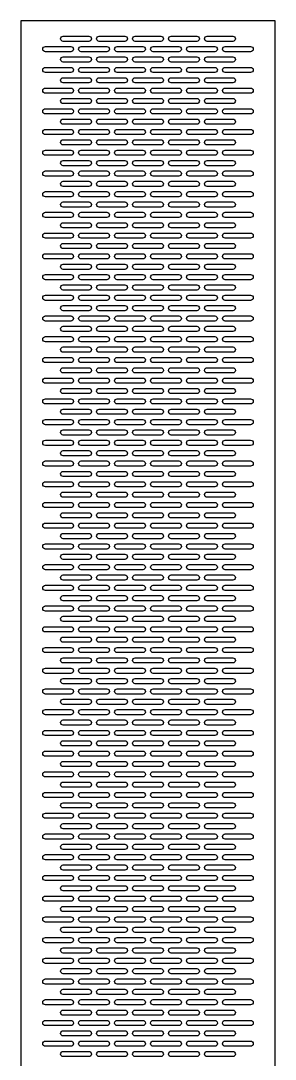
# Model space of a CAD drawing. Header units: inches. Extents: x -2.9 to 0, y 0 to 23.6.
# Drawn here: x -2.9 to 0, y 11.72 to 23.56 of the extents above; entities that cross this region are included whole.
import ezdxf

# ---------------------------------------------------------------- set-up
doc = ezdxf.new("R2010")
doc.units = ezdxf.units.IN
doc.header["$MEASUREMENT"] = 0

msp = doc.modelspace()

# ---------------------------------------------------------------- linework, layer by layer
msp.add_lwpolyline([(-2.9, 0), (0, 0), (0, 23.562), (-2.9, 23.562)], close=True)
for points in [[(-2.416, 23.327, -1), (-2.416, 23.386), (-2.124, 23.386, -1), (-2.124, 23.327)], [(-2.006, 23.327, -1), (-2.006, 23.386), (-1.714, 23.386, -1), (-1.714, 23.327)], [(-1.304, 23.386, -1), (-1.304, 23.327), (-1.596, 23.327, -1), (-1.596, 23.386)], [(-0.894, 23.386, -1), (-0.894, 23.327), (-1.186, 23.327, -1), (-1.186, 23.386)], [(-0.776, 23.327, -1), (-0.776, 23.386), (-0.484, 23.386, -1), (-0.484, 23.327)], [(-2.62, 23.209, -1), (-2.62, 23.268), (-2.329, 23.268, -1), (-2.329, 23.209)], [(-2.211, 23.209, -1), (-2.211, 23.268), (-1.919, 23.268, -1), (-1.919, 23.209)], [(-1.509, 23.268, -1), (-1.509, 23.209), (-1.801, 23.209, -1), (-1.801, 23.268)], [(-1.391, 23.209, -1), (-1.391, 23.268), (-1.099, 23.268, -1), (-1.099, 23.209)], [(-0.689, 23.268, -1), (-0.689, 23.209), (-0.981, 23.209, -1), (-0.981, 23.268)], [(-0.571, 23.209, -1), (-0.571, 23.268), (-0.28, 23.268, -1), (-0.28, 23.209)], [(-2.416, 23.091, -1), (-2.416, 23.15), (-2.124, 23.15, -1), (-2.124, 23.091)], [(-2.006, 23.091, -1), (-2.006, 23.15), (-1.714, 23.15, -1), (-1.714, 23.091)], [(-1.304, 23.15, -1), (-1.304, 23.091), (-1.596, 23.091, -1), (-1.596, 23.15)], [(-0.894, 23.15, -1), (-0.894, 23.091), (-1.186, 23.091, -1), (-1.186, 23.15)], [(-0.776, 23.091, -1), (-0.776, 23.15), (-0.484, 23.15, -1), (-0.484, 23.091)], [(-2.62, 22.972, -1), (-2.62, 23.031), (-2.329, 23.031, -1), (-2.329, 22.972)], [(-2.211, 22.972, -1), (-2.211, 23.031), (-1.919, 23.031, -1), (-1.919, 22.972)], [(-1.509, 23.031, -1), (-1.509, 22.972), (-1.801, 22.972, -1), (-1.801, 23.031)], [(-1.391, 22.972, -1), (-1.391, 23.031), (-1.099, 23.031, -1), (-1.099, 22.972)], [(-0.689, 23.031, -1), (-0.689, 22.972), (-0.981, 22.972, -1), (-0.981, 23.031)], [(-0.571, 22.972, -1), (-0.571, 23.031), (-0.28, 23.031, -1), (-0.28, 22.972)], [(-2.416, 22.854, -1), (-2.416, 22.913), (-2.124, 22.913, -1), (-2.124, 22.854)], [(-2.006, 22.854, -1), (-2.006, 22.913), (-1.714, 22.913, -1), (-1.714, 22.854)], [(-1.304, 22.913, -1), (-1.304, 22.854), (-1.596, 22.854, -1), (-1.596, 22.913)], [(-0.894, 22.913, -1), (-0.894, 22.854), (-1.186, 22.854, -1), (-1.186, 22.913)], [(-0.776, 22.854, -1), (-0.776, 22.913), (-0.484, 22.913, -1), (-0.484, 22.854)], [(-2.62, 22.736, -1), (-2.62, 22.795), (-2.329, 22.795, -1), (-2.329, 22.736)], [(-2.211, 22.736, -1), (-2.211, 22.795), (-1.919, 22.795, -1), (-1.919, 22.736)], [(-1.509, 22.795, -1), (-1.509, 22.736), (-1.801, 22.736, -1), (-1.801, 22.795)], [(-1.391, 22.736, -1), (-1.391, 22.795), (-1.099, 22.795, -1), (-1.099, 22.736)], [(-0.689, 22.795, -1), (-0.689, 22.736), (-0.981, 22.736, -1), (-0.981, 22.795)], [(-0.571, 22.736, -1), (-0.571, 22.795), (-0.28, 22.795, -1), (-0.28, 22.736)], [(-2.416, 22.618, -1), (-2.416, 22.677), (-2.124, 22.677, -1), (-2.124, 22.618)], [(-2.006, 22.618, -1), (-2.006, 22.677), (-1.714, 22.677, -1), (-1.714, 22.618)], [(-1.304, 22.677, -1), (-1.304, 22.618), (-1.596, 22.618, -1), (-1.596, 22.677)], [(-0.894, 22.677, -1), (-0.894, 22.618), (-1.186, 22.618, -1), (-1.186, 22.677)], [(-0.776, 22.618, -1), (-0.776, 22.677), (-0.484, 22.677, -1), (-0.484, 22.618)], [(-2.62, 22.5, -1), (-2.62, 22.559), (-2.329, 22.559, -1), (-2.329, 22.5)], [(-2.211, 22.5, -1), (-2.211, 22.559), (-1.919, 22.559, -1), (-1.919, 22.5)], [(-1.509, 22.559, -1), (-1.509, 22.5), (-1.801, 22.5, -1), (-1.801, 22.559)], [(-1.391, 22.5, -1), (-1.391, 22.559), (-1.099, 22.559, -1), (-1.099, 22.5)], [(-0.689, 22.559, -1), (-0.689, 22.5), (-0.981, 22.5, -1), (-0.981, 22.559)], [(-0.571, 22.5, -1), (-0.571, 22.559), (-0.28, 22.559, -1), (-0.28, 22.5)], [(-2.416, 22.382, -1), (-2.416, 22.441), (-2.124, 22.441, -1), (-2.124, 22.382)], [(-2.006, 22.382, -1), (-2.006, 22.441), (-1.714, 22.441, -1), (-1.714, 22.382)], [(-1.304, 22.441, -1), (-1.304, 22.382), (-1.596, 22.382, -1), (-1.596, 22.441)], [(-0.894, 22.441, -1), (-0.894, 22.382), (-1.186, 22.382, -1), (-1.186, 22.441)], [(-0.776, 22.382, -1), (-0.776, 22.441), (-0.484, 22.441, -1), (-0.484, 22.382)], [(-2.62, 22.264, -1), (-2.62, 22.323), (-2.329, 22.323, -1), (-2.329, 22.264)], [(-2.211, 22.264, -1), (-2.211, 22.323), (-1.919, 22.323, -1), (-1.919, 22.264)], [(-1.509, 22.323, -1), (-1.509, 22.264), (-1.801, 22.264, -1), (-1.801, 22.323)], [(-1.391, 22.264, -1), (-1.391, 22.323), (-1.099, 22.323, -1), (-1.099, 22.264)], [(-0.689, 22.323, -1), (-0.689, 22.264), (-0.981, 22.264, -1), (-0.981, 22.323)], [(-0.571, 22.264, -1), (-0.571, 22.323), (-0.28, 22.323, -1), (-0.28, 22.264)], [(-2.416, 22.146, -1), (-2.416, 22.205), (-2.124, 22.205, -1), (-2.124, 22.146)], [(-2.006, 22.146, -1), (-2.006, 22.205), (-1.714, 22.205, -1), (-1.714, 22.146)], [(-1.304, 22.205, -1), (-1.304, 22.146), (-1.596, 22.146, -1), (-1.596, 22.205)], [(-0.894, 22.205, -1), (-0.894, 22.146), (-1.186, 22.146, -1), (-1.186, 22.205)], [(-0.776, 22.146, -1), (-0.776, 22.205), (-0.484, 22.205, -1), (-0.484, 22.146)], [(-2.62, 22.028, -1), (-2.62, 22.087), (-2.329, 22.087, -1), (-2.329, 22.028)], [(-2.211, 22.028, -1), (-2.211, 22.087), (-1.919, 22.087, -1), (-1.919, 22.028)], [(-1.509, 22.087, -1), (-1.509, 22.028), (-1.801, 22.028, -1), (-1.801, 22.087)], [(-1.391, 22.028, -1), (-1.391, 22.087), (-1.099, 22.087, -1), (-1.099, 22.028)], [(-0.689, 22.087, -1), (-0.689, 22.028), (-0.981, 22.028, -1), (-0.981, 22.087)], [(-0.571, 22.028, -1), (-0.571, 22.087), (-0.28, 22.087, -1), (-0.28, 22.028)], [(-2.416, 21.909, -1), (-2.416, 21.969), (-2.124, 21.969, -1), (-2.124, 21.909)], [(-2.006, 21.909, -1), (-2.006, 21.969), (-1.714, 21.969, -1), (-1.714, 21.909)], [(-1.304, 21.969, -1), (-1.304, 21.909), (-1.596, 21.909, -1), (-1.596, 21.969)], [(-0.894, 21.969, -1), (-0.894, 21.909), (-1.186, 21.909, -1), (-1.186, 21.969)], [(-0.776, 21.909, -1), (-0.776, 21.969), (-0.484, 21.969, -1), (-0.484, 21.909)], [(-2.62, 21.791, -1), (-2.62, 21.85), (-2.329, 21.85, -1), (-2.329, 21.791)], [(-2.211, 21.791, -1), (-2.211, 21.85), (-1.919, 21.85, -1), (-1.919, 21.791)], [(-1.509, 21.85, -1), (-1.509, 21.791), (-1.801, 21.791, -1), (-1.801, 21.85)], [(-1.391, 21.791, -1), (-1.391, 21.85), (-1.099, 21.85, -1), (-1.099, 21.791)], [(-0.689, 21.85, -1), (-0.689, 21.791), (-0.981, 21.791, -1), (-0.981, 21.85)], [(-0.571, 21.791, -1), (-0.571, 21.85), (-0.28, 21.85, -1), (-0.28, 21.791)], [(-2.416, 21.673, -1), (-2.416, 21.732), (-2.124, 21.732, -1), (-2.124, 21.673)], [(-2.006, 21.673, -1), (-2.006, 21.732), (-1.714, 21.732, -1), (-1.714, 21.673)], [(-1.304, 21.732, -1), (-1.304, 21.673), (-1.596, 21.673, -1), (-1.596, 21.732)], [(-0.894, 21.732, -1), (-0.894, 21.673), (-1.186, 21.673, -1), (-1.186, 21.732)], [(-0.776, 21.673, -1), (-0.776, 21.732), (-0.484, 21.732, -1), (-0.484, 21.673)], [(-2.62, 21.555, -1), (-2.62, 21.614), (-2.329, 21.614, -1), (-2.329, 21.555)], [(-2.211, 21.555, -1), (-2.211, 21.614), (-1.919, 21.614, -1), (-1.919, 21.555)], [(-1.509, 21.614, -1), (-1.509, 21.555), (-1.801, 21.555, -1), (-1.801, 21.614)], [(-1.391, 21.555, -1), (-1.391, 21.614), (-1.099, 21.614, -1), (-1.099, 21.555)], [(-0.689, 21.614, -1), (-0.689, 21.555), (-0.981, 21.555, -1), (-0.981, 21.614)], [(-0.571, 21.555, -1), (-0.571, 21.614), (-0.28, 21.614, -1), (-0.28, 21.555)], [(-2.416, 21.437, -1), (-2.416, 21.496), (-2.124, 21.496, -1), (-2.124, 21.437)], [(-2.006, 21.437, -1), (-2.006, 21.496), (-1.714, 21.496, -1), (-1.714, 21.437)], [(-1.304, 21.496, -1), (-1.304, 21.437), (-1.596, 21.437, -1), (-1.596, 21.496)], [(-0.894, 21.496, -1), (-0.894, 21.437), (-1.186, 21.437, -1), (-1.186, 21.496)], [(-0.776, 21.437, -1), (-0.776, 21.496), (-0.484, 21.496, -1), (-0.484, 21.437)], [(-2.62, 21.319, -1), (-2.62, 21.378), (-2.329, 21.378, -1), (-2.329, 21.319)], [(-2.211, 21.319, -1), (-2.211, 21.378), (-1.919, 21.378, -1), (-1.919, 21.319)], [(-1.509, 21.378, -1), (-1.509, 21.319), (-1.801, 21.319, -1), (-1.801, 21.378)], [(-1.391, 21.319, -1), (-1.391, 21.378), (-1.099, 21.378, -1), (-1.099, 21.319)], [(-0.689, 21.378, -1), (-0.689, 21.319), (-0.981, 21.319, -1), (-0.981, 21.378)], [(-0.571, 21.319, -1), (-0.571, 21.378), (-0.28, 21.378, -1), (-0.28, 21.319)], [(-2.416, 21.201, -1), (-2.416, 21.26), (-2.124, 21.26, -1), (-2.124, 21.201)], [(-2.006, 21.201, -1), (-2.006, 21.26), (-1.714, 21.26, -1), (-1.714, 21.201)], [(-1.304, 21.26, -1), (-1.304, 21.201), (-1.596, 21.201, -1), (-1.596, 21.26)], [(-0.894, 21.26, -1), (-0.894, 21.201), (-1.186, 21.201, -1), (-1.186, 21.26)], [(-0.776, 21.201, -1), (-0.776, 21.26), (-0.484, 21.26, -1), (-0.484, 21.201)], [(-2.62, 21.083, -1), (-2.62, 21.142), (-2.329, 21.142, -1), (-2.329, 21.083)], [(-2.211, 21.083, -1), (-2.211, 21.142), (-1.919, 21.142, -1), (-1.919, 21.083)], [(-1.509, 21.142, -1), (-1.509, 21.083), (-1.801, 21.083, -1), (-1.801, 21.142)], [(-1.391, 21.083, -1), (-1.391, 21.142), (-1.099, 21.142, -1), (-1.099, 21.083)], [(-0.689, 21.142, -1), (-0.689, 21.083), (-0.981, 21.083, -1), (-0.981, 21.142)], [(-0.571, 21.083, -1), (-0.571, 21.142), (-0.28, 21.142, -1), (-0.28, 21.083)], [(-2.416, 20.965, -1), (-2.416, 21.024), (-2.124, 21.024, -1), (-2.124, 20.965)], [(-2.006, 20.965, -1), (-2.006, 21.024), (-1.714, 21.024, -1), (-1.714, 20.965)], [(-1.304, 21.024, -1), (-1.304, 20.965), (-1.596, 20.965, -1), (-1.596, 21.024)], [(-0.894, 21.024, -1), (-0.894, 20.965), (-1.186, 20.965, -1), (-1.186, 21.024)], [(-0.776, 20.965, -1), (-0.776, 21.024), (-0.484, 21.024, -1), (-0.484, 20.965)], [(-2.62, 20.846, -1), (-2.62, 20.906), (-2.329, 20.906, -1), (-2.329, 20.846)], [(-2.211, 20.846, -1), (-2.211, 20.906), (-1.919, 20.906, -1), (-1.919, 20.846)], [(-1.509, 20.906, -1), (-1.509, 20.846), (-1.801, 20.846, -1), (-1.801, 20.906)], [(-1.391, 20.846, -1), (-1.391, 20.906), (-1.099, 20.906, -1), (-1.099, 20.846)], [(-0.689, 20.906, -1), (-0.689, 20.846), (-0.981, 20.846, -1), (-0.981, 20.906)], [(-0.571, 20.846, -1), (-0.571, 20.906), (-0.28, 20.906, -1), (-0.28, 20.846)], [(-2.416, 20.728, -1), (-2.416, 20.787), (-2.124, 20.787, -1), (-2.124, 20.728)], [(-2.006, 20.728, -1), (-2.006, 20.787), (-1.714, 20.787, -1), (-1.714, 20.728)], [(-1.304, 20.787, -1), (-1.304, 20.728), (-1.596, 20.728, -1), (-1.596, 20.787)], [(-0.894, 20.787, -1), (-0.894, 20.728), (-1.186, 20.728, -1), (-1.186, 20.787)], [(-0.776, 20.728, -1), (-0.776, 20.787), (-0.484, 20.787, -1), (-0.484, 20.728)], [(-2.62, 20.61, -1), (-2.62, 20.669), (-2.329, 20.669, -1), (-2.329, 20.61)], [(-2.211, 20.61, -1), (-2.211, 20.669), (-1.919, 20.669, -1), (-1.919, 20.61)], [(-1.509, 20.669, -1), (-1.509, 20.61), (-1.801, 20.61, -1), (-1.801, 20.669)], [(-1.391, 20.61, -1), (-1.391, 20.669), (-1.099, 20.669, -1), (-1.099, 20.61)], [(-0.689, 20.669, -1), (-0.689, 20.61), (-0.981, 20.61, -1), (-0.981, 20.669)], [(-0.571, 20.61, -1), (-0.571, 20.669), (-0.28, 20.669, -1), (-0.28, 20.61)], [(-2.416, 20.492, -1), (-2.416, 20.551), (-2.124, 20.551, -1), (-2.124, 20.492)], [(-2.006, 20.492, -1), (-2.006, 20.551), (-1.714, 20.551, -1), (-1.714, 20.492)], [(-1.304, 20.551, -1), (-1.304, 20.492), (-1.596, 20.492, -1), (-1.596, 20.551)], [(-0.894, 20.551, -1), (-0.894, 20.492), (-1.186, 20.492, -1), (-1.186, 20.551)], [(-0.776, 20.492, -1), (-0.776, 20.551), (-0.484, 20.551, -1), (-0.484, 20.492)], [(-2.62, 20.374, -1), (-2.62, 20.433), (-2.329, 20.433, -1), (-2.329, 20.374)], [(-2.211, 20.374, -1), (-2.211, 20.433), (-1.919, 20.433, -1), (-1.919, 20.374)], [(-1.509, 20.433, -1), (-1.509, 20.374), (-1.801, 20.374, -1), (-1.801, 20.433)], [(-1.391, 20.374, -1), (-1.391, 20.433), (-1.099, 20.433, -1), (-1.099, 20.374)], [(-0.689, 20.433, -1), (-0.689, 20.374), (-0.981, 20.374, -1), (-0.981, 20.433)], [(-0.571, 20.374, -1), (-0.571, 20.433), (-0.28, 20.433, -1), (-0.28, 20.374)], [(-2.416, 20.256, -1), (-2.416, 20.315), (-2.124, 20.315, -1), (-2.124, 20.256)], [(-2.006, 20.256, -1), (-2.006, 20.315), (-1.714, 20.315, -1), (-1.714, 20.256)], [(-1.304, 20.315, -1), (-1.304, 20.256), (-1.596, 20.256, -1), (-1.596, 20.315)], [(-0.894, 20.315, -1), (-0.894, 20.256), (-1.186, 20.256, -1), (-1.186, 20.315)], [(-0.776, 20.256, -1), (-0.776, 20.315), (-0.484, 20.315, -1), (-0.484, 20.256)], [(-2.62, 20.138, -1), (-2.62, 20.197), (-2.329, 20.197, -1), (-2.329, 20.138)], [(-2.211, 20.138, -1), (-2.211, 20.197), (-1.919, 20.197, -1), (-1.919, 20.138)], [(-1.509, 20.197, -1), (-1.509, 20.138), (-1.801, 20.138, -1), (-1.801, 20.197)], [(-1.391, 20.138, -1), (-1.391, 20.197), (-1.099, 20.197, -1), (-1.099, 20.138)], [(-0.689, 20.197, -1), (-0.689, 20.138), (-0.981, 20.138, -1), (-0.981, 20.197)], [(-0.571, 20.138, -1), (-0.571, 20.197), (-0.28, 20.197, -1), (-0.28, 20.138)], [(-2.416, 20.02, -1), (-2.416, 20.079), (-2.124, 20.079, -1), (-2.124, 20.02)], [(-2.006, 20.02, -1), (-2.006, 20.079), (-1.714, 20.079, -1), (-1.714, 20.02)], [(-1.304, 20.079, -1), (-1.304, 20.02), (-1.596, 20.02, -1), (-1.596, 20.079)], [(-0.894, 20.079, -1), (-0.894, 20.02), (-1.186, 20.02, -1), (-1.186, 20.079)], [(-0.776, 20.02, -1), (-0.776, 20.079), (-0.484, 20.079, -1), (-0.484, 20.02)], [(-2.62, 19.902, -1), (-2.62, 19.961), (-2.329, 19.961, -1), (-2.329, 19.902)], [(-2.211, 19.902, -1), (-2.211, 19.961), (-1.919, 19.961, -1), (-1.919, 19.902)], [(-1.509, 19.961, -1), (-1.509, 19.902), (-1.801, 19.902, -1), (-1.801, 19.961)], [(-1.391, 19.902, -1), (-1.391, 19.961), (-1.099, 19.961, -1), (-1.099, 19.902)], [(-0.689, 19.961, -1), (-0.689, 19.902), (-0.981, 19.902, -1), (-0.981, 19.961)], [(-0.571, 19.902, -1), (-0.571, 19.961), (-0.28, 19.961, -1), (-0.28, 19.902)], [(-2.416, 19.783, -1), (-2.416, 19.843), (-2.124, 19.843, -1), (-2.124, 19.783)], [(-2.006, 19.783, -1), (-2.006, 19.843), (-1.714, 19.843, -1), (-1.714, 19.783)], [(-1.304, 19.843, -1), (-1.304, 19.783), (-1.596, 19.783, -1), (-1.596, 19.843)], [(-0.894, 19.843, -1), (-0.894, 19.783), (-1.186, 19.783, -1), (-1.186, 19.843)], [(-0.776, 19.783, -1), (-0.776, 19.843), (-0.484, 19.843, -1), (-0.484, 19.783)], [(-2.62, 19.665, -1), (-2.62, 19.724), (-2.329, 19.724, -1), (-2.329, 19.665)], [(-2.211, 19.665, -1), (-2.211, 19.724), (-1.919, 19.724, -1), (-1.919, 19.665)], [(-1.509, 19.724, -1), (-1.509, 19.665), (-1.801, 19.665, -1), (-1.801, 19.724)], [(-1.391, 19.665, -1), (-1.391, 19.724), (-1.099, 19.724, -1), (-1.099, 19.665)], [(-0.689, 19.724, -1), (-0.689, 19.665), (-0.981, 19.665, -1), (-0.981, 19.724)], [(-0.571, 19.665, -1), (-0.571, 19.724), (-0.28, 19.724, -1), (-0.28, 19.665)], [(-2.416, 19.547, -1), (-2.416, 19.606), (-2.124, 19.606, -1), (-2.124, 19.547)], [(-2.006, 19.547, -1), (-2.006, 19.606), (-1.714, 19.606, -1), (-1.714, 19.547)], [(-1.304, 19.606, -1), (-1.304, 19.547), (-1.596, 19.547, -1), (-1.596, 19.606)], [(-0.894, 19.606, -1), (-0.894, 19.547), (-1.186, 19.547, -1), (-1.186, 19.606)], [(-0.776, 19.547, -1), (-0.776, 19.606), (-0.484, 19.606, -1), (-0.484, 19.547)], [(-2.62, 19.429, -1), (-2.62, 19.488), (-2.329, 19.488, -1), (-2.329, 19.429)], [(-2.211, 19.429, -1), (-2.211, 19.488), (-1.919, 19.488, -1), (-1.919, 19.429)], [(-1.509, 19.488, -1), (-1.509, 19.429), (-1.801, 19.429, -1), (-1.801, 19.488)], [(-1.391, 19.429, -1), (-1.391, 19.488), (-1.099, 19.488, -1), (-1.099, 19.429)], [(-0.689, 19.488, -1), (-0.689, 19.429), (-0.981, 19.429, -1), (-0.981, 19.488)], [(-0.571, 19.429, -1), (-0.571, 19.488), (-0.28, 19.488, -1), (-0.28, 19.429)], [(-2.416, 19.311, -1), (-2.416, 19.37), (-2.124, 19.37, -1), (-2.124, 19.311)], [(-2.006, 19.311, -1), (-2.006, 19.37), (-1.714, 19.37, -1), (-1.714, 19.311)], [(-1.304, 19.37, -1), (-1.304, 19.311), (-1.596, 19.311, -1), (-1.596, 19.37)], [(-0.894, 19.37, -1), (-0.894, 19.311), (-1.186, 19.311, -1), (-1.186, 19.37)], [(-0.776, 19.311, -1), (-0.776, 19.37), (-0.484, 19.37, -1), (-0.484, 19.311)], [(-2.62, 19.193, -1), (-2.62, 19.252), (-2.329, 19.252, -1), (-2.329, 19.193)], [(-2.211, 19.193, -1), (-2.211, 19.252), (-1.919, 19.252, -1), (-1.919, 19.193)], [(-1.509, 19.252, -1), (-1.509, 19.193), (-1.801, 19.193, -1), (-1.801, 19.252)], [(-1.391, 19.193, -1), (-1.391, 19.252), (-1.099, 19.252, -1), (-1.099, 19.193)], [(-0.689, 19.252, -1), (-0.689, 19.193), (-0.981, 19.193, -1), (-0.981, 19.252)], [(-0.571, 19.193, -1), (-0.571, 19.252), (-0.28, 19.252, -1), (-0.28, 19.193)], [(-2.416, 19.075, -1), (-2.416, 19.134), (-2.124, 19.134, -1), (-2.124, 19.075)], [(-2.006, 19.075, -1), (-2.006, 19.134), (-1.714, 19.134, -1), (-1.714, 19.075)], [(-1.304, 19.134, -1), (-1.304, 19.075), (-1.596, 19.075, -1), (-1.596, 19.134)], [(-0.894, 19.134, -1), (-0.894, 19.075), (-1.186, 19.075, -1), (-1.186, 19.134)], [(-0.776, 19.075, -1), (-0.776, 19.134), (-0.484, 19.134, -1), (-0.484, 19.075)], [(-2.62, 18.957, -1), (-2.62, 19.016), (-2.329, 19.016, -1), (-2.329, 18.957)], [(-2.211, 18.957, -1), (-2.211, 19.016), (-1.919, 19.016, -1), (-1.919, 18.957)], [(-1.509, 19.016, -1), (-1.509, 18.957), (-1.801, 18.957, -1), (-1.801, 19.016)], [(-1.391, 18.957, -1), (-1.391, 19.016), (-1.099, 19.016, -1), (-1.099, 18.957)], [(-0.689, 19.016, -1), (-0.689, 18.957), (-0.981, 18.957, -1), (-0.981, 19.016)], [(-0.571, 18.957, -1), (-0.571, 19.016), (-0.28, 19.016, -1), (-0.28, 18.957)], [(-2.416, 18.839, -1), (-2.416, 18.898), (-2.124, 18.898, -1), (-2.124, 18.839)], [(-2.006, 18.839, -1), (-2.006, 18.898), (-1.714, 18.898, -1), (-1.714, 18.839)], [(-1.304, 18.898, -1), (-1.304, 18.839), (-1.596, 18.839, -1), (-1.596, 18.898)], [(-0.894, 18.898, -1), (-0.894, 18.839), (-1.186, 18.839, -1), (-1.186, 18.898)], [(-0.776, 18.839, -1), (-0.776, 18.898), (-0.484, 18.898, -1), (-0.484, 18.839)], [(-2.62, 18.72, -1), (-2.62, 18.78), (-2.329, 18.78, -1), (-2.329, 18.72)], [(-2.211, 18.72, -1), (-2.211, 18.78), (-1.919, 18.78, -1), (-1.919, 18.72)], [(-1.509, 18.78, -1), (-1.509, 18.72), (-1.801, 18.72, -1), (-1.801, 18.78)], [(-1.391, 18.72, -1), (-1.391, 18.78), (-1.099, 18.78, -1), (-1.099, 18.72)], [(-0.689, 18.78, -1), (-0.689, 18.72), (-0.981, 18.72, -1), (-0.981, 18.78)], [(-0.571, 18.72, -1), (-0.571, 18.78), (-0.28, 18.78, -1), (-0.28, 18.72)], [(-2.416, 18.602, -1), (-2.416, 18.661), (-2.124, 18.661, -1), (-2.124, 18.602)], [(-2.006, 18.602, -1), (-2.006, 18.661), (-1.714, 18.661, -1), (-1.714, 18.602)], [(-1.304, 18.661, -1), (-1.304, 18.602), (-1.596, 18.602, -1), (-1.596, 18.661)], [(-0.894, 18.661, -1), (-0.894, 18.602), (-1.186, 18.602, -1), (-1.186, 18.661)], [(-0.776, 18.602, -1), (-0.776, 18.661), (-0.484, 18.661, -1), (-0.484, 18.602)], [(-2.62, 18.484, -1), (-2.62, 18.543), (-2.329, 18.543, -1), (-2.329, 18.484)], [(-2.211, 18.484, -1), (-2.211, 18.543), (-1.919, 18.543, -1), (-1.919, 18.484)], [(-1.509, 18.543, -1), (-1.509, 18.484), (-1.801, 18.484, -1), (-1.801, 18.543)], [(-1.391, 18.484, -1), (-1.391, 18.543), (-1.099, 18.543, -1), (-1.099, 18.484)], [(-0.689, 18.543, -1), (-0.689, 18.484), (-0.981, 18.484, -1), (-0.981, 18.543)], [(-0.571, 18.484, -1), (-0.571, 18.543), (-0.28, 18.543, -1), (-0.28, 18.484)], [(-2.416, 18.366, -1), (-2.416, 18.425), (-2.124, 18.425, -1), (-2.124, 18.366)], [(-2.006, 18.366, -1), (-2.006, 18.425), (-1.714, 18.425, -1), (-1.714, 18.366)], [(-1.304, 18.425, -1), (-1.304, 18.366), (-1.596, 18.366, -1), (-1.596, 18.425)], [(-0.894, 18.425, -1), (-0.894, 18.366), (-1.186, 18.366, -1), (-1.186, 18.425)], [(-0.776, 18.366, -1), (-0.776, 18.425), (-0.484, 18.425, -1), (-0.484, 18.366)], [(-2.62, 18.248, -1), (-2.62, 18.307), (-2.329, 18.307, -1), (-2.329, 18.248)], [(-2.211, 18.248, -1), (-2.211, 18.307), (-1.919, 18.307, -1), (-1.919, 18.248)], [(-1.509, 18.307, -1), (-1.509, 18.248), (-1.801, 18.248, -1), (-1.801, 18.307)], [(-1.391, 18.248, -1), (-1.391, 18.307), (-1.099, 18.307, -1), (-1.099, 18.248)], [(-0.689, 18.307, -1), (-0.689, 18.248), (-0.981, 18.248, -1), (-0.981, 18.307)], [(-0.571, 18.248, -1), (-0.571, 18.307), (-0.28, 18.307, -1), (-0.28, 18.248)], [(-2.416, 18.13, -1), (-2.416, 18.189), (-2.124, 18.189, -1), (-2.124, 18.13)], [(-2.006, 18.13, -1), (-2.006, 18.189), (-1.714, 18.189, -1), (-1.714, 18.13)], [(-1.304, 18.189, -1), (-1.304, 18.13), (-1.596, 18.13, -1), (-1.596, 18.189)], [(-0.894, 18.189, -1), (-0.894, 18.13), (-1.186, 18.13, -1), (-1.186, 18.189)], [(-0.776, 18.13, -1), (-0.776, 18.189), (-0.484, 18.189, -1), (-0.484, 18.13)], [(-2.62, 18.012, -1), (-2.62, 18.071), (-2.329, 18.071, -1), (-2.329, 18.012)], [(-2.211, 18.012, -1), (-2.211, 18.071), (-1.919, 18.071, -1), (-1.919, 18.012)], [(-1.509, 18.071, -1), (-1.509, 18.012), (-1.801, 18.012, -1), (-1.801, 18.071)], [(-1.391, 18.012, -1), (-1.391, 18.071), (-1.099, 18.071, -1), (-1.099, 18.012)], [(-0.689, 18.071, -1), (-0.689, 18.012), (-0.981, 18.012, -1), (-0.981, 18.071)], [(-0.571, 18.012, -1), (-0.571, 18.071), (-0.28, 18.071, -1), (-0.28, 18.012)], [(-2.416, 17.894, -1), (-2.416, 17.953), (-2.124, 17.953, -1), (-2.124, 17.894)], [(-2.006, 17.894, -1), (-2.006, 17.953), (-1.714, 17.953, -1), (-1.714, 17.894)], [(-1.304, 17.953, -1), (-1.304, 17.894), (-1.596, 17.894, -1), (-1.596, 17.953)], [(-0.894, 17.953, -1), (-0.894, 17.894), (-1.186, 17.894, -1), (-1.186, 17.953)], [(-0.776, 17.894, -1), (-0.776, 17.953), (-0.484, 17.953, -1), (-0.484, 17.894)], [(-2.62, 17.776, -1), (-2.62, 17.835), (-2.329, 17.835, -1), (-2.329, 17.776)], [(-2.211, 17.776, -1), (-2.211, 17.835), (-1.919, 17.835, -1), (-1.919, 17.776)], [(-1.509, 17.835, -1), (-1.509, 17.776), (-1.801, 17.776, -1), (-1.801, 17.835)], [(-1.391, 17.776, -1), (-1.391, 17.835), (-1.099, 17.835, -1), (-1.099, 17.776)], [(-0.689, 17.835, -1), (-0.689, 17.776), (-0.981, 17.776, -1), (-0.981, 17.835)], [(-0.571, 17.776, -1), (-0.571, 17.835), (-0.28, 17.835, -1), (-0.28, 17.776)], [(-2.416, 17.657, -1), (-2.416, 17.717), (-2.124, 17.717, -1), (-2.124, 17.657)], [(-2.006, 17.657, -1), (-2.006, 17.717), (-1.714, 17.717, -1), (-1.714, 17.657)], [(-1.304, 17.717, -1), (-1.304, 17.657), (-1.596, 17.657, -1), (-1.596, 17.717)], [(-0.894, 17.717, -1), (-0.894, 17.657), (-1.186, 17.657, -1), (-1.186, 17.717)], [(-0.776, 17.657, -1), (-0.776, 17.717), (-0.484, 17.717, -1), (-0.484, 17.657)], [(-2.62, 17.539, -1), (-2.62, 17.598), (-2.329, 17.598, -1), (-2.329, 17.539)], [(-2.211, 17.539, -1), (-2.211, 17.598), (-1.919, 17.598, -1), (-1.919, 17.539)], [(-1.509, 17.598, -1), (-1.509, 17.539), (-1.801, 17.539, -1), (-1.801, 17.598)], [(-1.391, 17.539, -1), (-1.391, 17.598), (-1.099, 17.598, -1), (-1.099, 17.539)], [(-0.689, 17.598, -1), (-0.689, 17.539), (-0.981, 17.539, -1), (-0.981, 17.598)], [(-0.571, 17.539, -1), (-0.571, 17.598), (-0.28, 17.598, -1), (-0.28, 17.539)], [(-2.416, 17.421, -1), (-2.416, 17.48), (-2.124, 17.48, -1), (-2.124, 17.421)], [(-2.006, 17.421, -1), (-2.006, 17.48), (-1.714, 17.48, -1), (-1.714, 17.421)], [(-1.304, 17.48, -1), (-1.304, 17.421), (-1.596, 17.421, -1), (-1.596, 17.48)], [(-0.894, 17.48, -1), (-0.894, 17.421), (-1.186, 17.421, -1), (-1.186, 17.48)], [(-0.776, 17.421, -1), (-0.776, 17.48), (-0.484, 17.48, -1), (-0.484, 17.421)], [(-2.62, 17.303, -1), (-2.62, 17.362), (-2.329, 17.362, -1), (-2.329, 17.303)], [(-2.211, 17.303, -1), (-2.211, 17.362), (-1.919, 17.362, -1), (-1.919, 17.303)], [(-1.509, 17.362, -1), (-1.509, 17.303), (-1.801, 17.303, -1), (-1.801, 17.362)], [(-1.391, 17.303, -1), (-1.391, 17.362), (-1.099, 17.362, -1), (-1.099, 17.303)], [(-0.689, 17.362, -1), (-0.689, 17.303), (-0.981, 17.303, -1), (-0.981, 17.362)], [(-0.571, 17.303, -1), (-0.571, 17.362), (-0.28, 17.362, -1), (-0.28, 17.303)], [(-2.416, 17.185, -1), (-2.416, 17.244), (-2.124, 17.244, -1), (-2.124, 17.185)], [(-2.006, 17.185, -1), (-2.006, 17.244), (-1.714, 17.244, -1), (-1.714, 17.185)], [(-1.304, 17.244, -1), (-1.304, 17.185), (-1.596, 17.185, -1), (-1.596, 17.244)], [(-0.894, 17.244, -1), (-0.894, 17.185), (-1.186, 17.185, -1), (-1.186, 17.244)], [(-0.776, 17.185, -1), (-0.776, 17.244), (-0.484, 17.244, -1), (-0.484, 17.185)], [(-2.62, 17.067, -1), (-2.62, 17.126), (-2.329, 17.126, -1), (-2.329, 17.067)], [(-2.211, 17.067, -1), (-2.211, 17.126), (-1.919, 17.126, -1), (-1.919, 17.067)], [(-1.509, 17.126, -1), (-1.509, 17.067), (-1.801, 17.067, -1), (-1.801, 17.126)], [(-1.391, 17.067, -1), (-1.391, 17.126), (-1.099, 17.126, -1), (-1.099, 17.067)], [(-0.689, 17.126, -1), (-0.689, 17.067), (-0.981, 17.067, -1), (-0.981, 17.126)], [(-0.571, 17.067, -1), (-0.571, 17.126), (-0.28, 17.126, -1), (-0.28, 17.067)], [(-2.416, 16.949, -1), (-2.416, 17.008), (-2.124, 17.008, -1), (-2.124, 16.949)], [(-2.006, 16.949, -1), (-2.006, 17.008), (-1.714, 17.008, -1), (-1.714, 16.949)], [(-1.304, 17.008, -1), (-1.304, 16.949), (-1.596, 16.949, -1), (-1.596, 17.008)], [(-0.894, 17.008, -1), (-0.894, 16.949), (-1.186, 16.949, -1), (-1.186, 17.008)], [(-0.776, 16.949, -1), (-0.776, 17.008), (-0.484, 17.008, -1), (-0.484, 16.949)], [(-2.62, 16.831, -1), (-2.62, 16.89), (-2.329, 16.89, -1), (-2.329, 16.831)], [(-2.211, 16.831, -1), (-2.211, 16.89), (-1.919, 16.89, -1), (-1.919, 16.831)], [(-1.509, 16.89, -1), (-1.509, 16.831), (-1.801, 16.831, -1), (-1.801, 16.89)], [(-1.391, 16.831, -1), (-1.391, 16.89), (-1.099, 16.89, -1), (-1.099, 16.831)], [(-0.689, 16.89, -1), (-0.689, 16.831), (-0.981, 16.831, -1), (-0.981, 16.89)], [(-0.571, 16.831, -1), (-0.571, 16.89), (-0.28, 16.89, -1), (-0.28, 16.831)], [(-2.416, 16.713, -1), (-2.416, 16.772), (-2.124, 16.772, -1), (-2.124, 16.713)], [(-2.006, 16.713, -1), (-2.006, 16.772), (-1.714, 16.772, -1), (-1.714, 16.713)], [(-1.304, 16.772, -1), (-1.304, 16.713), (-1.596, 16.713, -1), (-1.596, 16.772)], [(-0.894, 16.772, -1), (-0.894, 16.713), (-1.186, 16.713, -1), (-1.186, 16.772)], [(-0.776, 16.713, -1), (-0.776, 16.772), (-0.484, 16.772, -1), (-0.484, 16.713)], [(-2.62, 16.594, -1), (-2.62, 16.654), (-2.329, 16.654, -1), (-2.329, 16.594)], [(-2.211, 16.594, -1), (-2.211, 16.654), (-1.919, 16.654, -1), (-1.919, 16.594)], [(-1.509, 16.654, -1), (-1.509, 16.594), (-1.801, 16.594, -1), (-1.801, 16.654)], [(-1.391, 16.594, -1), (-1.391, 16.654), (-1.099, 16.654, -1), (-1.099, 16.594)], [(-0.689, 16.654, -1), (-0.689, 16.594), (-0.981, 16.594, -1), (-0.981, 16.654)], [(-0.571, 16.594, -1), (-0.571, 16.654), (-0.28, 16.654, -1), (-0.28, 16.594)], [(-2.416, 16.476, -1), (-2.416, 16.535), (-2.124, 16.535, -1), (-2.124, 16.476)], [(-2.006, 16.476, -1), (-2.006, 16.535), (-1.714, 16.535, -1), (-1.714, 16.476)], [(-1.304, 16.535, -1), (-1.304, 16.476), (-1.596, 16.476, -1), (-1.596, 16.535)], [(-0.894, 16.535, -1), (-0.894, 16.476), (-1.186, 16.476, -1), (-1.186, 16.535)], [(-0.776, 16.476, -1), (-0.776, 16.535), (-0.484, 16.535, -1), (-0.484, 16.476)], [(-2.62, 16.358, -1), (-2.62, 16.417), (-2.329, 16.417, -1), (-2.329, 16.358)], [(-2.211, 16.358, -1), (-2.211, 16.417), (-1.919, 16.417, -1), (-1.919, 16.358)], [(-1.509, 16.417, -1), (-1.509, 16.358), (-1.801, 16.358, -1), (-1.801, 16.417)], [(-1.391, 16.358, -1), (-1.391, 16.417), (-1.099, 16.417, -1), (-1.099, 16.358)], [(-0.689, 16.417, -1), (-0.689, 16.358), (-0.981, 16.358, -1), (-0.981, 16.417)], [(-0.571, 16.358, -1), (-0.571, 16.417), (-0.28, 16.417, -1), (-0.28, 16.358)], [(-2.416, 16.24, -1), (-2.416, 16.299), (-2.124, 16.299, -1), (-2.124, 16.24)], [(-2.006, 16.24, -1), (-2.006, 16.299), (-1.714, 16.299, -1), (-1.714, 16.24)], [(-1.304, 16.299, -1), (-1.304, 16.24), (-1.596, 16.24, -1), (-1.596, 16.299)], [(-0.894, 16.299, -1), (-0.894, 16.24), (-1.186, 16.24, -1), (-1.186, 16.299)], [(-0.776, 16.24, -1), (-0.776, 16.299), (-0.484, 16.299, -1), (-0.484, 16.24)], [(-2.62, 16.122, -1), (-2.62, 16.181), (-2.329, 16.181, -1), (-2.329, 16.122)], [(-2.211, 16.122, -1), (-2.211, 16.181), (-1.919, 16.181, -1), (-1.919, 16.122)], [(-1.509, 16.181, -1), (-1.509, 16.122), (-1.801, 16.122, -1), (-1.801, 16.181)], [(-1.391, 16.122, -1), (-1.391, 16.181), (-1.099, 16.181, -1), (-1.099, 16.122)], [(-0.689, 16.181, -1), (-0.689, 16.122), (-0.981, 16.122, -1), (-0.981, 16.181)], [(-0.571, 16.122, -1), (-0.571, 16.181), (-0.28, 16.181, -1), (-0.28, 16.122)], [(-2.416, 16.004, -1), (-2.416, 16.063), (-2.124, 16.063, -1), (-2.124, 16.004)], [(-2.006, 16.004, -1), (-2.006, 16.063), (-1.714, 16.063, -1), (-1.714, 16.004)], [(-1.304, 16.063, -1), (-1.304, 16.004), (-1.596, 16.004, -1), (-1.596, 16.063)], [(-0.894, 16.063, -1), (-0.894, 16.004), (-1.186, 16.004, -1), (-1.186, 16.063)], [(-0.776, 16.004, -1), (-0.776, 16.063), (-0.484, 16.063, -1), (-0.484, 16.004)], [(-2.62, 15.886, -1), (-2.62, 15.945), (-2.329, 15.945, -1), (-2.329, 15.886)], [(-2.211, 15.886, -1), (-2.211, 15.945), (-1.919, 15.945, -1), (-1.919, 15.886)], [(-1.509, 15.945, -1), (-1.509, 15.886), (-1.801, 15.886, -1), (-1.801, 15.945)], [(-1.391, 15.886, -1), (-1.391, 15.945), (-1.099, 15.945, -1), (-1.099, 15.886)], [(-0.689, 15.945, -1), (-0.689, 15.886), (-0.981, 15.886, -1), (-0.981, 15.945)], [(-0.571, 15.886, -1), (-0.571, 15.945), (-0.28, 15.945, -1), (-0.28, 15.886)], [(-2.416, 15.768, -1), (-2.416, 15.827), (-2.124, 15.827, -1), (-2.124, 15.768)], [(-2.006, 15.768, -1), (-2.006, 15.827), (-1.714, 15.827, -1), (-1.714, 15.768)], [(-1.304, 15.827, -1), (-1.304, 15.768), (-1.596, 15.768, -1), (-1.596, 15.827)], [(-0.894, 15.827, -1), (-0.894, 15.768), (-1.186, 15.768, -1), (-1.186, 15.827)], [(-0.776, 15.768, -1), (-0.776, 15.827), (-0.484, 15.827, -1), (-0.484, 15.768)], [(-2.62, 15.65, -1), (-2.62, 15.709), (-2.329, 15.709, -1), (-2.329, 15.65)], [(-2.211, 15.65, -1), (-2.211, 15.709), (-1.919, 15.709, -1), (-1.919, 15.65)], [(-1.509, 15.709, -1), (-1.509, 15.65), (-1.801, 15.65, -1), (-1.801, 15.709)], [(-1.391, 15.65, -1), (-1.391, 15.709), (-1.099, 15.709, -1), (-1.099, 15.65)], [(-0.689, 15.709, -1), (-0.689, 15.65), (-0.981, 15.65, -1), (-0.981, 15.709)], [(-0.571, 15.65, -1), (-0.571, 15.709), (-0.28, 15.709, -1), (-0.28, 15.65)], [(-2.416, 15.531, -1), (-2.416, 15.591), (-2.124, 15.591, -1), (-2.124, 15.531)], [(-2.006, 15.531, -1), (-2.006, 15.591), (-1.714, 15.591, -1), (-1.714, 15.531)], [(-1.304, 15.591, -1), (-1.304, 15.531), (-1.596, 15.531, -1), (-1.596, 15.591)], [(-0.894, 15.591, -1), (-0.894, 15.531), (-1.186, 15.531, -1), (-1.186, 15.591)], [(-0.776, 15.531, -1), (-0.776, 15.591), (-0.484, 15.591, -1), (-0.484, 15.531)], [(-2.62, 15.413, -1), (-2.62, 15.472), (-2.329, 15.472, -1), (-2.329, 15.413)], [(-2.211, 15.413, -1), (-2.211, 15.472), (-1.919, 15.472, -1), (-1.919, 15.413)], [(-1.509, 15.472, -1), (-1.509, 15.413), (-1.801, 15.413, -1), (-1.801, 15.472)], [(-1.391, 15.413, -1), (-1.391, 15.472), (-1.099, 15.472, -1), (-1.099, 15.413)], [(-0.689, 15.472, -1), (-0.689, 15.413), (-0.981, 15.413, -1), (-0.981, 15.472)], [(-0.571, 15.413, -1), (-0.571, 15.472), (-0.28, 15.472, -1), (-0.28, 15.413)], [(-2.416, 15.295, -1), (-2.416, 15.354), (-2.124, 15.354, -1), (-2.124, 15.295)], [(-2.006, 15.295, -1), (-2.006, 15.354), (-1.714, 15.354, -1), (-1.714, 15.295)], [(-1.304, 15.354, -1), (-1.304, 15.295), (-1.596, 15.295, -1), (-1.596, 15.354)], [(-0.894, 15.354, -1), (-0.894, 15.295), (-1.186, 15.295, -1), (-1.186, 15.354)], [(-0.776, 15.295, -1), (-0.776, 15.354), (-0.484, 15.354, -1), (-0.484, 15.295)], [(-2.62, 15.177, -1), (-2.62, 15.236), (-2.329, 15.236, -1), (-2.329, 15.177)], [(-2.211, 15.177, -1), (-2.211, 15.236), (-1.919, 15.236, -1), (-1.919, 15.177)], [(-1.509, 15.236, -1), (-1.509, 15.177), (-1.801, 15.177, -1), (-1.801, 15.236)], [(-1.391, 15.177, -1), (-1.391, 15.236), (-1.099, 15.236, -1), (-1.099, 15.177)], [(-0.689, 15.236, -1), (-0.689, 15.177), (-0.981, 15.177, -1), (-0.981, 15.236)], [(-0.571, 15.177, -1), (-0.571, 15.236), (-0.28, 15.236, -1), (-0.28, 15.177)], [(-2.416, 15.059, -1), (-2.416, 15.118), (-2.124, 15.118, -1), (-2.124, 15.059)], [(-2.006, 15.059, -1), (-2.006, 15.118), (-1.714, 15.118, -1), (-1.714, 15.059)], [(-1.304, 15.118, -1), (-1.304, 15.059), (-1.596, 15.059, -1), (-1.596, 15.118)], [(-0.894, 15.118, -1), (-0.894, 15.059), (-1.186, 15.059, -1), (-1.186, 15.118)], [(-0.776, 15.059, -1), (-0.776, 15.118), (-0.484, 15.118, -1), (-0.484, 15.059)], [(-2.62, 14.941, -1), (-2.62, 15), (-2.329, 15, -1), (-2.329, 14.941)], [(-2.211, 14.941, -1), (-2.211, 15), (-1.919, 15, -1), (-1.919, 14.941)], [(-1.509, 15, -1), (-1.509, 14.941), (-1.801, 14.941, -1), (-1.801, 15)], [(-1.391, 14.941, -1), (-1.391, 15), (-1.099, 15, -1), (-1.099, 14.941)], [(-0.689, 15, -1), (-0.689, 14.941), (-0.981, 14.941, -1), (-0.981, 15)], [(-0.571, 14.941, -1), (-0.571, 15), (-0.28, 15, -1), (-0.28, 14.941)], [(-2.416, 14.823, -1), (-2.416, 14.882), (-2.124, 14.882, -1), (-2.124, 14.823)], [(-2.006, 14.823, -1), (-2.006, 14.882), (-1.714, 14.882, -1), (-1.714, 14.823)], [(-1.304, 14.882, -1), (-1.304, 14.823), (-1.596, 14.823, -1), (-1.596, 14.882)], [(-0.894, 14.882, -1), (-0.894, 14.823), (-1.186, 14.823, -1), (-1.186, 14.882)], [(-0.776, 14.823, -1), (-0.776, 14.882), (-0.484, 14.882, -1), (-0.484, 14.823)], [(-2.62, 14.705, -1), (-2.62, 14.764), (-2.329, 14.764, -1), (-2.329, 14.705)], [(-2.211, 14.705, -1), (-2.211, 14.764), (-1.919, 14.764, -1), (-1.919, 14.705)], [(-1.509, 14.764, -1), (-1.509, 14.705), (-1.801, 14.705, -1), (-1.801, 14.764)], [(-1.391, 14.705, -1), (-1.391, 14.764), (-1.099, 14.764, -1), (-1.099, 14.705)], [(-0.689, 14.764, -1), (-0.689, 14.705), (-0.981, 14.705, -1), (-0.981, 14.764)], [(-0.571, 14.705, -1), (-0.571, 14.764), (-0.28, 14.764, -1), (-0.28, 14.705)], [(-2.416, 14.587, -1), (-2.416, 14.646), (-2.124, 14.646, -1), (-2.124, 14.587)], [(-2.006, 14.587, -1), (-2.006, 14.646), (-1.714, 14.646, -1), (-1.714, 14.587)], [(-1.304, 14.646, -1), (-1.304, 14.587), (-1.596, 14.587, -1), (-1.596, 14.646)], [(-0.894, 14.646, -1), (-0.894, 14.587), (-1.186, 14.587, -1), (-1.186, 14.646)], [(-0.776, 14.587, -1), (-0.776, 14.646), (-0.484, 14.646, -1), (-0.484, 14.587)], [(-2.62, 14.469, -1), (-2.62, 14.528), (-2.329, 14.528, -1), (-2.329, 14.469)], [(-2.211, 14.469, -1), (-2.211, 14.528), (-1.919, 14.528, -1), (-1.919, 14.469)], [(-1.509, 14.528, -1), (-1.509, 14.469), (-1.801, 14.469, -1), (-1.801, 14.528)], [(-1.391, 14.469, -1), (-1.391, 14.528), (-1.099, 14.528, -1), (-1.099, 14.469)], [(-0.689, 14.528, -1), (-0.689, 14.469), (-0.981, 14.469, -1), (-0.981, 14.528)], [(-0.571, 14.469, -1), (-0.571, 14.528), (-0.28, 14.528, -1), (-0.28, 14.469)], [(-2.416, 14.35, -1), (-2.416, 14.409), (-2.124, 14.409, -1), (-2.124, 14.35)], [(-2.006, 14.35, -1), (-2.006, 14.409), (-1.714, 14.409, -1), (-1.714, 14.35)], [(-1.304, 14.409, -1), (-1.304, 14.35), (-1.596, 14.35, -1), (-1.596, 14.409)], [(-0.894, 14.409, -1), (-0.894, 14.35), (-1.186, 14.35, -1), (-1.186, 14.409)], [(-0.776, 14.35, -1), (-0.776, 14.409), (-0.484, 14.409, -1), (-0.484, 14.35)], [(-2.62, 14.232, -1), (-2.62, 14.291), (-2.329, 14.291, -1), (-2.329, 14.232)], [(-2.211, 14.232, -1), (-2.211, 14.291), (-1.919, 14.291, -1), (-1.919, 14.232)], [(-1.509, 14.291, -1), (-1.509, 14.232), (-1.801, 14.232, -1), (-1.801, 14.291)], [(-1.391, 14.232, -1), (-1.391, 14.291), (-1.099, 14.291, -1), (-1.099, 14.232)], [(-0.689, 14.291, -1), (-0.689, 14.232), (-0.981, 14.232, -1), (-0.981, 14.291)], [(-0.571, 14.232, -1), (-0.571, 14.291), (-0.28, 14.291, -1), (-0.28, 14.232)], [(-2.416, 14.114, -1), (-2.416, 14.173), (-2.124, 14.173, -1), (-2.124, 14.114)], [(-2.006, 14.114, -1), (-2.006, 14.173), (-1.714, 14.173, -1), (-1.714, 14.114)], [(-1.304, 14.173, -1), (-1.304, 14.114), (-1.596, 14.114, -1), (-1.596, 14.173)], [(-0.894, 14.173, -1), (-0.894, 14.114), (-1.186, 14.114, -1), (-1.186, 14.173)], [(-0.776, 14.114, -1), (-0.776, 14.173), (-0.484, 14.173, -1), (-0.484, 14.114)], [(-2.62, 13.996, -1), (-2.62, 14.055), (-2.329, 14.055, -1), (-2.329, 13.996)], [(-2.211, 13.996, -1), (-2.211, 14.055), (-1.919, 14.055, -1), (-1.919, 13.996)], [(-1.509, 14.055, -1), (-1.509, 13.996), (-1.801, 13.996, -1), (-1.801, 14.055)], [(-1.391, 13.996, -1), (-1.391, 14.055), (-1.099, 14.055, -1), (-1.099, 13.996)], [(-0.689, 14.055, -1), (-0.689, 13.996), (-0.981, 13.996, -1), (-0.981, 14.055)], [(-0.571, 13.996, -1), (-0.571, 14.055), (-0.28, 14.055, -1), (-0.28, 13.996)], [(-2.416, 13.878, -1), (-2.416, 13.937), (-2.124, 13.937, -1), (-2.124, 13.878)], [(-2.006, 13.878, -1), (-2.006, 13.937), (-1.714, 13.937, -1), (-1.714, 13.878)], [(-1.304, 13.937, -1), (-1.304, 13.878), (-1.596, 13.878, -1), (-1.596, 13.937)], [(-0.894, 13.937, -1), (-0.894, 13.878), (-1.186, 13.878, -1), (-1.186, 13.937)], [(-0.776, 13.878, -1), (-0.776, 13.937), (-0.484, 13.937, -1), (-0.484, 13.878)], [(-2.62, 13.76, -1), (-2.62, 13.819), (-2.329, 13.819, -1), (-2.329, 13.76)], [(-2.211, 13.76, -1), (-2.211, 13.819), (-1.919, 13.819, -1), (-1.919, 13.76)], [(-1.509, 13.819, -1), (-1.509, 13.76), (-1.801, 13.76, -1), (-1.801, 13.819)], [(-1.391, 13.76, -1), (-1.391, 13.819), (-1.099, 13.819, -1), (-1.099, 13.76)], [(-0.689, 13.819, -1), (-0.689, 13.76), (-0.981, 13.76, -1), (-0.981, 13.819)], [(-0.571, 13.76, -1), (-0.571, 13.819), (-0.28, 13.819, -1), (-0.28, 13.76)], [(-2.416, 13.642, -1), (-2.416, 13.701), (-2.124, 13.701, -1), (-2.124, 13.642)], [(-2.006, 13.642, -1), (-2.006, 13.701), (-1.714, 13.701, -1), (-1.714, 13.642)], [(-1.304, 13.701, -1), (-1.304, 13.642), (-1.596, 13.642, -1), (-1.596, 13.701)], [(-0.894, 13.701, -1), (-0.894, 13.642), (-1.186, 13.642, -1), (-1.186, 13.701)], [(-0.776, 13.642, -1), (-0.776, 13.701), (-0.484, 13.701, -1), (-0.484, 13.642)], [(-2.62, 13.524, -1), (-2.62, 13.583), (-2.329, 13.583, -1), (-2.329, 13.524)], [(-2.211, 13.524, -1), (-2.211, 13.583), (-1.919, 13.583, -1), (-1.919, 13.524)], [(-1.509, 13.583, -1), (-1.509, 13.524), (-1.801, 13.524, -1), (-1.801, 13.583)], [(-1.391, 13.524, -1), (-1.391, 13.583), (-1.099, 13.583, -1), (-1.099, 13.524)], [(-0.689, 13.583, -1), (-0.689, 13.524), (-0.981, 13.524, -1), (-0.981, 13.583)], [(-0.571, 13.524, -1), (-0.571, 13.583), (-0.28, 13.583, -1), (-0.28, 13.524)], [(-2.416, 13.406, -1), (-2.416, 13.465), (-2.124, 13.465, -1), (-2.124, 13.406)], [(-2.006, 13.406, -1), (-2.006, 13.465), (-1.714, 13.465, -1), (-1.714, 13.406)], [(-1.304, 13.465, -1), (-1.304, 13.406), (-1.596, 13.406, -1), (-1.596, 13.465)], [(-0.894, 13.465, -1), (-0.894, 13.406), (-1.186, 13.406, -1), (-1.186, 13.465)], [(-0.776, 13.406, -1), (-0.776, 13.465), (-0.484, 13.465, -1), (-0.484, 13.406)], [(-2.62, 13.287, -1), (-2.62, 13.346), (-2.329, 13.346, -1), (-2.329, 13.287)], [(-2.211, 13.287, -1), (-2.211, 13.346), (-1.919, 13.346, -1), (-1.919, 13.287)], [(-1.509, 13.346, -1), (-1.509, 13.287), (-1.801, 13.287, -1), (-1.801, 13.346)], [(-1.391, 13.287, -1), (-1.391, 13.346), (-1.099, 13.346, -1), (-1.099, 13.287)], [(-0.689, 13.346, -1), (-0.689, 13.287), (-0.981, 13.287, -1), (-0.981, 13.346)], [(-0.571, 13.287, -1), (-0.571, 13.346), (-0.28, 13.346, -1), (-0.28, 13.287)], [(-2.416, 13.169, -1), (-2.416, 13.228), (-2.124, 13.228, -1), (-2.124, 13.169)], [(-2.006, 13.169, -1), (-2.006, 13.228), (-1.714, 13.228, -1), (-1.714, 13.169)], [(-1.304, 13.228, -1), (-1.304, 13.169), (-1.596, 13.169, -1), (-1.596, 13.228)], [(-0.894, 13.228, -1), (-0.894, 13.169), (-1.186, 13.169, -1), (-1.186, 13.228)], [(-0.776, 13.169, -1), (-0.776, 13.228), (-0.484, 13.228, -1), (-0.484, 13.169)], [(-2.62, 13.051, -1), (-2.62, 13.11), (-2.329, 13.11, -1), (-2.329, 13.051)], [(-2.211, 13.051, -1), (-2.211, 13.11), (-1.919, 13.11, -1), (-1.919, 13.051)], [(-1.509, 13.11, -1), (-1.509, 13.051), (-1.801, 13.051, -1), (-1.801, 13.11)], [(-1.391, 13.051, -1), (-1.391, 13.11), (-1.099, 13.11, -1), (-1.099, 13.051)], [(-0.689, 13.11, -1), (-0.689, 13.051), (-0.981, 13.051, -1), (-0.981, 13.11)], [(-0.571, 13.051, -1), (-0.571, 13.11), (-0.28, 13.11, -1), (-0.28, 13.051)], [(-2.416, 12.933, -1), (-2.416, 12.992), (-2.124, 12.992, -1), (-2.124, 12.933)], [(-2.006, 12.933, -1), (-2.006, 12.992), (-1.714, 12.992, -1), (-1.714, 12.933)], [(-1.304, 12.992, -1), (-1.304, 12.933), (-1.596, 12.933, -1), (-1.596, 12.992)], [(-0.894, 12.992, -1), (-0.894, 12.933), (-1.186, 12.933, -1), (-1.186, 12.992)], [(-0.776, 12.933, -1), (-0.776, 12.992), (-0.484, 12.992, -1), (-0.484, 12.933)], [(-2.62, 12.815, -1), (-2.62, 12.874), (-2.329, 12.874, -1), (-2.329, 12.815)], [(-2.211, 12.815, -1), (-2.211, 12.874), (-1.919, 12.874, -1), (-1.919, 12.815)], [(-1.509, 12.874, -1), (-1.509, 12.815), (-1.801, 12.815, -1), (-1.801, 12.874)], [(-1.391, 12.815, -1), (-1.391, 12.874), (-1.099, 12.874, -1), (-1.099, 12.815)], [(-0.689, 12.874, -1), (-0.689, 12.815), (-0.981, 12.815, -1), (-0.981, 12.874)], [(-0.571, 12.815, -1), (-0.571, 12.874), (-0.28, 12.874, -1), (-0.28, 12.815)], [(-2.416, 12.697, -1), (-2.416, 12.756), (-2.124, 12.756, -1), (-2.124, 12.697)], [(-2.006, 12.697, -1), (-2.006, 12.756), (-1.714, 12.756, -1), (-1.714, 12.697)], [(-1.304, 12.756, -1), (-1.304, 12.697), (-1.596, 12.697, -1), (-1.596, 12.756)], [(-0.894, 12.756, -1), (-0.894, 12.697), (-1.186, 12.697, -1), (-1.186, 12.756)], [(-0.776, 12.697, -1), (-0.776, 12.756), (-0.484, 12.756, -1), (-0.484, 12.697)], [(-2.62, 12.579, -1), (-2.62, 12.638), (-2.329, 12.638, -1), (-2.329, 12.579)], [(-2.211, 12.579, -1), (-2.211, 12.638), (-1.919, 12.638, -1), (-1.919, 12.579)], [(-1.509, 12.638, -1), (-1.509, 12.579), (-1.801, 12.579, -1), (-1.801, 12.638)], [(-1.391, 12.579, -1), (-1.391, 12.638), (-1.099, 12.638, -1), (-1.099, 12.579)], [(-0.689, 12.638, -1), (-0.689, 12.579), (-0.981, 12.579, -1), (-0.981, 12.638)], [(-0.571, 12.579, -1), (-0.571, 12.638), (-0.28, 12.638, -1), (-0.28, 12.579)], [(-2.416, 12.461, -1), (-2.416, 12.52), (-2.124, 12.52, -1), (-2.124, 12.461)], [(-2.006, 12.461, -1), (-2.006, 12.52), (-1.714, 12.52, -1), (-1.714, 12.461)], [(-1.304, 12.52, -1), (-1.304, 12.461), (-1.596, 12.461, -1), (-1.596, 12.52)], [(-0.894, 12.52, -1), (-0.894, 12.461), (-1.186, 12.461, -1), (-1.186, 12.52)], [(-0.776, 12.461, -1), (-0.776, 12.52), (-0.484, 12.52, -1), (-0.484, 12.461)], [(-2.62, 12.343, -1), (-2.62, 12.402), (-2.329, 12.402, -1), (-2.329, 12.343)], [(-2.211, 12.343, -1), (-2.211, 12.402), (-1.919, 12.402, -1), (-1.919, 12.343)], [(-1.509, 12.402, -1), (-1.509, 12.343), (-1.801, 12.343, -1), (-1.801, 12.402)], [(-1.391, 12.343, -1), (-1.391, 12.402), (-1.099, 12.402, -1), (-1.099, 12.343)], [(-0.689, 12.402, -1), (-0.689, 12.343), (-0.981, 12.343, -1), (-0.981, 12.402)], [(-0.571, 12.343, -1), (-0.571, 12.402), (-0.28, 12.402, -1), (-0.28, 12.343)], [(-2.416, 12.224, -1), (-2.416, 12.283), (-2.124, 12.283, -1), (-2.124, 12.224)], [(-2.006, 12.224, -1), (-2.006, 12.283), (-1.714, 12.283, -1), (-1.714, 12.224)], [(-1.304, 12.283, -1), (-1.304, 12.224), (-1.596, 12.224, -1), (-1.596, 12.283)], [(-0.894, 12.283, -1), (-0.894, 12.224), (-1.186, 12.224, -1), (-1.186, 12.283)], [(-0.776, 12.224, -1), (-0.776, 12.283), (-0.484, 12.283, -1), (-0.484, 12.224)], [(-2.62, 12.106, -1), (-2.62, 12.165), (-2.329, 12.165, -1), (-2.329, 12.106)], [(-2.211, 12.106, -1), (-2.211, 12.165), (-1.919, 12.165, -1), (-1.919, 12.106)], [(-1.509, 12.165, -1), (-1.509, 12.106), (-1.801, 12.106, -1), (-1.801, 12.165)], [(-1.391, 12.106, -1), (-1.391, 12.165), (-1.099, 12.165, -1), (-1.099, 12.106)], [(-0.689, 12.165, -1), (-0.689, 12.106), (-0.981, 12.106, -1), (-0.981, 12.165)], [(-0.571, 12.106, -1), (-0.571, 12.165), (-0.28, 12.165, -1), (-0.28, 12.106)], [(-2.416, 11.988, -1), (-2.416, 12.047), (-2.124, 12.047, -1), (-2.124, 11.988)], [(-2.006, 11.988, -1), (-2.006, 12.047), (-1.714, 12.047, -1), (-1.714, 11.988)], [(-1.304, 12.047, -1), (-1.304, 11.988), (-1.596, 11.988, -1), (-1.596, 12.047)], [(-0.894, 12.047, -1), (-0.894, 11.988), (-1.186, 11.988, -1), (-1.186, 12.047)], [(-0.776, 11.988, -1), (-0.776, 12.047), (-0.484, 12.047, -1), (-0.484, 11.988)], [(-2.62, 11.87, -1), (-2.62, 11.929), (-2.329, 11.929, -1), (-2.329, 11.87)], [(-2.211, 11.87, -1), (-2.211, 11.929), (-1.919, 11.929, -1), (-1.919, 11.87)], [(-1.509, 11.929, -1), (-1.509, 11.87), (-1.801, 11.87, -1), (-1.801, 11.929)], [(-1.391, 11.87, -1), (-1.391, 11.929), (-1.099, 11.929, -1), (-1.099, 11.87)], [(-0.689, 11.929, -1), (-0.689, 11.87), (-0.981, 11.87, -1), (-0.981, 11.929)], [(-0.571, 11.87, -1), (-0.571, 11.929), (-0.28, 11.929, -1), (-0.28, 11.87)], [(-2.416, 11.752, -1), (-2.416, 11.811), (-2.124, 11.811, -1), (-2.124, 11.752)], [(-2.006, 11.752, -1), (-2.006, 11.811), (-1.714, 11.811, -1), (-1.714, 11.752)], [(-1.304, 11.811, -1), (-1.304, 11.752), (-1.596, 11.752, -1), (-1.596, 11.811)], [(-0.894, 11.811, -1), (-0.894, 11.752), (-1.186, 11.752, -1), (-1.186, 11.811)], [(-0.776, 11.752, -1), (-0.776, 11.811), (-0.484, 11.811, -1), (-0.484, 11.752)]]:
    msp.add_lwpolyline(points, format="xyb", close=True)

doc.saveas('drawing.dxf')
